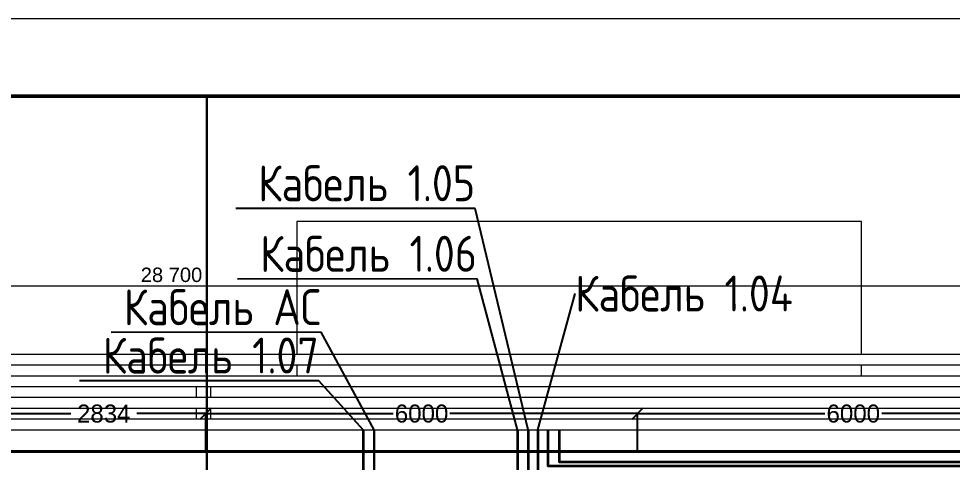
# Model space of a CAD drawing. Header units: millimetres. Extents: x 1499747 to 4341325, y -28481 to 441852.
# Drawn here: x 2710897 to 2723872, y 204284 to 210452 of the extents above; entities that cross this region are included whole.
import ezdxf
from ezdxf import colors
from ezdxf.entities.mleader import LeaderData, LeaderLine
from ezdxf.enums import TextEntityAlignment as Align
from ezdxf.math import Vec2, Vec3
from ezdxf.xclip import XClip

# ---------------------------------------------------------------- set-up
doc = ezdxf.new("R2010")
doc.units = ezdxf.units.MM
doc.header["$MEASUREMENT"] = 0
doc.header["$XCLIPFRAME"] = 0
doc.layers.add('0_ANNOT_Dimensions', color=7, linetype='Continuous')
for name, color, linetype, lineweight in [('1 Фасад_42_Конструктив - Стены Ненесущие Газоблок_Ном._пера__1_Ном._пера__7', 7, 'Continuous', 18), ('1 Фасад_42_Конструктив - Стены Ненесущие Газоблок_Ном._пера__87_Ном._пера__251', 250, 'Continuous', 18), ('1 Фасад_42_Парапет_Ном._пера__20_Ном._пера__1', 1, 'Continuous', 18), ('1 Фасад_42_Размер - Общий_Ном._пера__1_Ном._пера__7', 7, 'Continuous', 18), ('1 Фасад_42_Ребра Навес_Ном._пера__1_Ном._пера__7', 7, 'Continuous', 18), ('Кабель 2x4mm', 200, 'Continuous', 30), ('Кабель 2х10mm', 230, 'Continuous', 30), ('Кабель 2х6 mm', 150, 'Continuous', 30), ('ТП', 250, 'Continuous', 30)]:
    doc.layers.add(name, color=color, linetype=linetype, lineweight=lineweight)
doc.styles.add('ISOCPEUR_4', font='isocpeur.ttf', dxfattribs={"width": 0.85, "height": 250})
doc.styles.add('СГЕНЕРИР_СТИЛЬ_2', font='arial.ttf')
doc.styles.add('СПДС', font='isocpeur.ttf', dxfattribs={"width": 0.9})
doc.dimstyles.get("Standard").update_dxf_attribs({"dimtxt": 0.18, "dimasz": 0.18, "dimexe": 0.18, "dimexo": 0.0625, "dimgap": 0.09, "dimtad": 0, "dimtih": 1, "dimtoh": 1, "dimdec": 4, "dimzin": 0, "dimdsep": 46, "dimtxsty": 'Standard', "dimcen": 0.09, "dimadec": 0, "dimazin": 0, "dimtfac": 1, "dimtdec": 4, "dimtofl": 0, "dimtmove": 0, "dimatfit": 3, "dimfxl": 1, "dimtolj": 1, "dimtzin": 0, "dimarcsym": 0})

# ---------------------------------------------------------------- blocks, each defined once
blk = doc.blocks.new('Чертеж_5_42', base_point=(1557140, 9891))
at = {"layer": '1 Фасад_42_Конструктив - Стены Ненесущие Газоблок_Ном._пера__1_Ном._пера__7', "color": 252, "linetype": 'Continuous', "true_color": 0x939598}
for p, q in [((1528890, 58241), (1521041, 58241)), ((1521041, 58241), (1521041, 56391)), ((1528890, 56391), (1528890, 58241)), ((1521041, 56241), (1521041, 56091)), ((1528890, 56091), (1528890, 56241))]:
    blk.add_line(p, q, dxfattribs=at)
at = {"layer": '1 Фасад_42_Конструктив - Стены Ненесущие Газоблок_Ном._пера__87_Ном._пера__251', "color": 252, "linetype": 'Continuous', "true_color": 0x939598}
for p, q in [((1519640, 55941), (1519640, 55791)), ((1519841, 55941), (1519841, 55791)), ((1519640, 55641), (1519640, 55491)), ((1519841, 55641), (1519841, 55491))]:
    blk.add_line(p, q, dxfattribs=at)
at = {"layer": '1 Фасад_42_Парапет_Ном._пера__20_Ном._пера__1', "color": 252, "linetype": 'Continuous', "true_color": 0x939598}
blk.add_line((1504941, 55341), (1533642, 55341), dxfattribs=at)
at = {"layer": '1 Фасад_42_Размер - Общий_Ном._пера__1_Ном._пера__7', "color": 252, "linetype": 'Continuous', "true_color": 0x939598}
blk.add_line((1504941, 57343), (1533642, 57343), dxfattribs=at)
at = {"layer": '1 Фасад_42_Ребра Навес_Ном._пера__1_Ном._пера__7', "color": 252, "linetype": 'Continuous', "true_color": 0x939598}
for p, q in [((1538033, 56391), (1504940, 56391)), ((1537414, 56241), (1504940, 56241)), ((1536795, 56091), (1504940, 56091)), ((1536176, 55941), (1504940, 55941)), ((1535557, 55791), (1504940, 55791)), ((1534938, 55641), (1504940, 55641)), ((1534319, 55491), (1504940, 55491))]:
    blk.add_line(p, q, dxfattribs=at)
at = {"layer": '1 Фасад_42_Размер - Общий_Ном._пера__1_Ном._пера__7', "color": 252, "linetype": 'Continuous', "true_color": 0x939598, "insert": (1518872, 57395), "char_height": 200, "attachment_point": 7, "style": 'СГЕНЕРИР_СТИЛЬ_2'}
blk.add_mtext('\\A1;{\\pql;\\fArial|b0|i0|c204|p0;\\W1.000000;28 700}', dxfattribs=at)
blk = doc.blocks.new('_Oblique')
at = {"color": 0, "linetype": 'ByBlock', "lineweight": -2}
blk.add_line((-0.5, -0.5), (0.5, 0.5), dxfattribs=at)
blk = doc.blocks.new('*D529')
at = {"layer": '0_ANNOT_Dimensions', "color": 0, "lineweight": -2, "transparency": 16777216}
for p, q in [((2710662, 204434), (2710662, 204961)), ((2710662, 204961), (2711620, 204961)), ((2713496, 204961), (2712537, 204961)), ((2713496, 204434), (2713496, 204961))]:
    blk.add_line(p, q, dxfattribs=at)
at = {"layer": 'Defpoints', "color": 0, "lineweight": 30, "transparency": 16777216}
for p in [(2713496, 204961), (2710662, 204434), (2713496, 204434)]:
    blk.add_point(p, dxfattribs=at)
at = {"layer": '0_ANNOT_Dimensions', "color": 0, "lineweight": -2, "transparency": 16777216, "xscale": 150, "yscale": 150, "zscale": 150, "rotation": 180}
blk.add_blockref('_Oblique', (2710662, 204961), dxfattribs=at)
at = {"layer": '0_ANNOT_Dimensions', "color": 0, "lineweight": -2, "transparency": 16777216, "xscale": 150, "yscale": 150, "zscale": 150}
blk.add_blockref('_Oblique', (2713496, 204961), dxfattribs=at)
at = {"layer": '0_ANNOT_Dimensions', "color": 0, "lineweight": 25, "transparency": 16777216, "insert": (2712079, 204961), "char_height": 250, "attachment_point": 5}
blk.add_mtext('\\A1;2834', dxfattribs=at)
blk = doc.blocks.new('*D530')
at = {"layer": '0_ANNOT_Dimensions', "color": 0, "lineweight": -2, "transparency": 16777216}
for p, q in [((2713496, 204434), (2713496, 204961)), ((2713496, 204961), (2716100, 204961)), ((2719496, 204961), (2716891, 204961)), ((2719496, 204434), (2719496, 204961))]:
    blk.add_line(p, q, dxfattribs=at)
at = {"layer": 'Defpoints', "color": 0, "lineweight": 30, "transparency": 16777216}
for p in [(2719496, 204961), (2713496, 204434), (2719496, 204434)]:
    blk.add_point(p, dxfattribs=at)
at = {"layer": '0_ANNOT_Dimensions', "color": 0, "lineweight": -2, "transparency": 16777216, "xscale": 150, "yscale": 150, "zscale": 150, "rotation": 180}
blk.add_blockref('_Oblique', (2713496, 204961), dxfattribs=at)
at = {"layer": '0_ANNOT_Dimensions', "color": 0, "lineweight": -2, "transparency": 16777216, "xscale": 150, "yscale": 150, "zscale": 150}
blk.add_blockref('_Oblique', (2719496, 204961), dxfattribs=at)
at = {"layer": '0_ANNOT_Dimensions', "color": 0, "lineweight": 25, "transparency": 16777216, "insert": (2716496, 204961), "char_height": 250, "attachment_point": 5}
blk.add_mtext('\\A1;6000', dxfattribs=at)
blk = doc.blocks.new('*D531')
at = {"layer": '0_ANNOT_Dimensions', "color": 0, "lineweight": -2, "transparency": 16777216}
for p, q in [((2719496, 204434), (2719496, 204961)), ((2719496, 204961), (2722100, 204961)), ((2725496, 204961), (2722891, 204961)), ((2725496, 204434), (2725496, 204961))]:
    blk.add_line(p, q, dxfattribs=at)
at = {"layer": 'Defpoints', "color": 0, "lineweight": 30, "transparency": 16777216}
for p in [(2725496, 204961), (2719496, 204434), (2725496, 204434)]:
    blk.add_point(p, dxfattribs=at)
at = {"layer": '0_ANNOT_Dimensions', "color": 0, "lineweight": -2, "transparency": 16777216, "xscale": 150, "yscale": 150, "zscale": 150, "rotation": 180}
blk.add_blockref('_Oblique', (2719496, 204961), dxfattribs=at)
at = {"layer": '0_ANNOT_Dimensions', "color": 0, "lineweight": -2, "transparency": 16777216, "xscale": 150, "yscale": 150, "zscale": 150}
blk.add_blockref('_Oblique', (2725496, 204961), dxfattribs=at)
at = {"layer": '0_ANNOT_Dimensions', "color": 0, "lineweight": 25, "transparency": 16777216, "insert": (2722496, 204961), "char_height": 250, "attachment_point": 5}
blk.add_mtext('\\A1;6000', dxfattribs=at)
blk = doc.blocks.new('*U32')
at = {"lineweight": 0}
blk.add_lwpolyline([(-415, -5), (5, -5), (5, 292), (-415, 292)], close=True, dxfattribs=at)
at = {"color": 0, "linetype": 'Continuous', "lineweight": 50}
blk.add_lwpolyline([(-395, 287), (0, 287), (0, 0), (-395, 0)], close=True, dxfattribs=at)
at = {"style": 'СПДС'}
for tag, p in [('ШИФР_ПРОЕКТА_ЛИСТ2', (-65, 7.5)), ('ЛИСТ_второй', (-5, 5))]:
    blk.add_attdef(tag, text='', height=2.5, dxfattribs=at).set_placement(p, align=Align.MIDDLE_CENTER)

msp = doc.modelspace()

# ---------------------------------------------------------------- block references
at = {"layer": 'Кабель 2х6 mm', "lineweight": 35}
ref = msp.add_blockref('Чертеж_5_42', (2750861.6, 159284.4), dxfattribs=at)
XClip(ref).set_block_clipping_path([(1496000, -1299.0576434789), (1580000, 60181.6414690267)])

# ---------------------------------------------------------------- next in the draw order: linework, layer by layer
at = {"layer": 'Кабель 2x4mm', "color": 30, "lineweight": 30, "true_color": 0xf26722}
msp.add_lwpolyline([(2715835.2, 204734.3), (2715835.2, 163999.5), (2750861.6, 163999.5), (2750861.6, 159544.1)], dxfattribs=at)
at = {"layer": 'Кабель 2x4mm', "lineweight": 35}
for points in [[(2717979.4, 204734.3), (2717979.4, 195491.1), (2720023.3, 195491.1), (2720023.3, 195412.7)], [(2718111.4, 204734.3), (2718111.4, 195625.1), (2720225.2, 195625.1), (2720225.2, 195414.4)]]:
    msp.add_lwpolyline(points, dxfattribs=at)
at = {"layer": 'Кабель 2х10mm', "lineweight": 35}
msp.add_lwpolyline([(2715683.9, 204734.3), (2715683.9, 169227.6), (2713976.1, 169227.6), (2713927.3, 169404.4)], dxfattribs=at)
at = {"layer": 'Кабель 2х6 mm', "color": 18, "lineweight": 30, "true_color": 0x000000}
msp.add_lwpolyline([(2713511, 150670.4), (2713511, 209377)], dxfattribs=at)
at = {"layer": 'Кабель 2х6 mm', "lineweight": 35}
for points in [[(2732411.6, 202384.4), (2732411.6, 205550.3), (2727372.2, 204285.9), (2718411.2, 204285.9), (2718411.2, 204734.3)], [(2718250.2, 204734.3), (2718250.2, 204234.4), (2727372.2, 204234.4), (2732345.8, 205468.4), (2732345.8, 202275.9)], [(2717831, 204734.3), (2717831, 179215.8), (2722268.2, 179215.8), (2722268.2, 180014.7), (2722441.6, 180223.8)]]:
    msp.add_lwpolyline(points, dxfattribs=at)
at = {"layer": 'Кабель 2х6 mm', "color": 244, "lineweight": 40, "true_color": 0x991b1e}
msp.add_lwpolyline([(2710661.6, 204434.4), (2713495.5, 204434.4)], dxfattribs=at)
at = {"layer": 'Кабель 2х6 mm', "color": 11, "lineweight": 40, "true_color": 0xf27172}
msp.add_lwpolyline([(2713495.5, 204434.4), (2719495.5, 204434.4)], dxfattribs=at)
at = {"layer": 'Кабель 2х6 mm', "color": 116, "lineweight": 40, "true_color": 0x136734}
msp.add_lwpolyline([(2719495.5, 204434.4), (2725495.5, 204434.4)], dxfattribs=at)

# ---------------------------------------------------------------- next in the draw order: block references
at = {"lineweight": 0, "xscale": 215.0767254341117, "yscale": 215.0767254341117, "zscale": 215.0767254341117}
msp.add_blockref('*U32', (2773783.6, 147650), dxfattribs=at)

# ---------------------------------------------------------------- next in the draw order: dimensions: what is measured, and where the dimension line sits
at = {"layer": '0_ANNOT_Dimensions', "lineweight": 25}
for base, p1, p2, picture, middle in [((2713495.5, 204961), (2710661.6, 204434.4), (2713495.5, 204434.4), '*D529', (2712078.6, 204961)), ((2719495.5, 204961), (2713495.5, 204434.4), (2719495.5, 204434.4), '*D530', (2716495.5, 204961)), ((2725495.5, 204961), (2719495.5, 204434.4), (2725495.5, 204434.4), '*D531', (2722495.5, 204961))]:
    dim = msp.add_linear_dim(base=base, p1=p1, p2=p2, dimstyle='Standard', override={"dimtxt": 250, "dimasz": 150, "dimdec": 0, "dimblk1": 'Oblique', "dimblk2": 'Oblique', "dimsah": 1}, dxfattribs=at)
    dim.commit()
    dim.dimension.update_dxf_attribs({"geometry": picture, "text_midpoint": middle})

# ---------------------------------------------------------------- next in the draw order: leaders
at = {"layer": 'ТП', "lineweight": 30}
ml = msp.add_multileader_mtext('Standard', dxfattribs=at)
ml.set_content('Кабель 1.05', color=256, style='ISOCPEUR_4')
ml.set_leader_properties()
ml.build(insert=Vec2(0, 0))
ml.multileader.update_dxf_attribs({"text_right_attachment_type": 6, "dogleg_length": 0.36, "arrow_head_size": 0.18})
ctx = ml.context
ctx.base_point, ctx.char_height, ctx.arrow_head_size, ctx.landing_gap_size, ctx.plane_origin, ctx.plane_x_axis, ctx.plane_y_axis = Vec3(2714265.3, 208163), 500, 0.18, 0.09, Vec3(2733850, 205375.6), Vec3(0.9999998, 0.0006835), Vec3(-0.0006835, 0.9999998)
ctx.right_attachment, ctx.text_align_type = 6, 2
notes = []
notes.append((ctx, [(1, (1, 1, 0), (2717240.7, 207815), (-0.9999998, -0.0006835), 0.00000000013, [(0, [(2717979.4, 204734.3)], 0, [])])]))
ctx.mtext.insert, ctx.mtext.text_direction, ctx.mtext.rotation, ctx.mtext.width, ctx.mtext.alignment, ctx.mtext.flow_direction = Vec3(2717240.2, 208415), Vec3(0.9999998, 0.0006835), 0.0006835, 3333.241, 3, 5
ml = msp.add_multileader_mtext('Standard', dxfattribs=at)
ml.set_content('Кабель 1.06', color=256, style='ISOCPEUR_4')
ml.set_leader_properties()
ml.build(insert=Vec2(0, 0))
ml.multileader.update_dxf_attribs({"text_right_attachment_type": 6, "dogleg_length": 0.36, "arrow_head_size": 0.18})
ctx = ml.context
ctx.base_point, ctx.char_height, ctx.arrow_head_size, ctx.landing_gap_size, ctx.plane_origin, ctx.plane_x_axis, ctx.plane_y_axis = Vec3(2714291.1, 207182.4), 500, 0.18, 0.09, Vec3(2728780.1, 205602.1), Vec3(0.9999998, 0.0006835), Vec3(-0.0006835, 0.9999998)
ctx.right_attachment, ctx.text_align_type = 6, 2
notes.append((ctx, [(1, (1, 1, 0), (2717266.5, 206834.4), (-0.9999998, -0.0006835), 0.00000000013, [(0, [(2717831, 204734.3)], 0, [])])]))
ctx.mtext.insert, ctx.mtext.text_direction, ctx.mtext.rotation, ctx.mtext.width, ctx.mtext.alignment, ctx.mtext.flow_direction = Vec3(2717266, 207434.4), Vec3(0.9999998, 0.0006835), 0.0006835, 3333.241, 3, 5
ml = msp.add_multileader_mtext('Standard', dxfattribs=at)
ml.set_content('Кабель 1.04', color=256, style='ISOCPEUR_4')
ml.set_leader_properties()
ml.build(insert=Vec2(0, 0))
ml.multileader.update_dxf_attribs({"text_right_attachment_type": 6, "dogleg_length": 0.36, "arrow_head_size": 0.18})
ctx = ml.context
ctx.base_point, ctx.char_height, ctx.arrow_head_size, ctx.landing_gap_size, ctx.plane_origin, ctx.plane_x_axis, ctx.plane_y_axis = Vec3(2718629.8, 206629.8), 500, 0.18, 0.09, Vec3(2731084.5, 205804.9), Vec3(0.9999998, 0.0006835), Vec3(-0.0006835, 0.9999998)
ctx.right_attachment = 6
notes.append((ctx, [(0, (1, 1, 0), (2718629.8, 206629.8), (0.9999998, 0.0006835), 0.00000000013, [(0, [(2718111.4, 204734.3)], 0, [])])]))
ctx.mtext.insert, ctx.mtext.text_direction, ctx.mtext.rotation, ctx.mtext.width, ctx.mtext.flow_direction = Vec3(2718629.7, 206879.8), Vec3(0.9999998, 0.0006835), 0.0006835, 3333.241, 5
ml = msp.add_multileader_mtext('Standard', dxfattribs=at)
ml.set_content('Кабель АС', color=256, style='ISOCPEUR_4')
ml.set_leader_properties()
ml.build(insert=Vec2(0, 0))
ml.multileader.update_dxf_attribs({"text_right_attachment_type": 6, "dogleg_length": 0.36, "arrow_head_size": 0.18})
ctx = ml.context
ctx.base_point, ctx.char_height, ctx.arrow_head_size, ctx.landing_gap_size, ctx.plane_origin, ctx.plane_x_axis, ctx.plane_y_axis = Vec3(2712382.1, 206440.4), 500, 0.18, 0.09, Vec3(2724724.7, 204502.7), Vec3(0.9999998, 0.0006835), Vec3(-0.0006835, 0.9999998)
ctx.right_attachment, ctx.text_align_type = 6, 2
notes.append((ctx, [(1, (1, 1, 0), (2715102.5, 206092.2), (-0.9999998, -0.0006835), 0.00000000013, [(0, [(2715835.2, 204734.3)], 0, [])])]))
ctx.mtext.insert, ctx.mtext.text_direction, ctx.mtext.rotation, ctx.mtext.width, ctx.mtext.alignment, ctx.mtext.flow_direction = Vec3(2715102, 206692.2), Vec3(0.9999998, 0.0006835), 0.0006835, 3333.241, 3, 5
ml = msp.add_multileader_mtext('Standard', dxfattribs=at)
ml.set_content('Кабель 1.07', color=256, style='ISOCPEUR_4')
ml.set_leader_properties()
ml.build(insert=Vec2(0, 0))
ml.multileader.update_dxf_attribs({"text_right_attachment_type": 6, "dogleg_length": 0.36, "arrow_head_size": 0.18})
ctx = ml.context
ctx.base_point, ctx.char_height, ctx.arrow_head_size, ctx.landing_gap_size, ctx.plane_origin, ctx.plane_x_axis, ctx.plane_y_axis = Vec3(2712092.7, 205767.6), 500, 0.18, 0.09, Vec3(2724846.8, 204203.7), Vec3(0.9999998, 0.0006835), Vec3(-0.0006835, 0.9999998)
ctx.right_attachment, ctx.text_align_type = 6, 2
notes.append((ctx, [(1, (1, 1, 0), (2715068.2, 205419.6), (-0.9999998, -0.0006835), 0.00000000013, [(0, [(2715683.9, 204734.3)], 0, [])])]))
ctx.mtext.insert, ctx.mtext.text_direction, ctx.mtext.rotation, ctx.mtext.width, ctx.mtext.alignment, ctx.mtext.flow_direction = Vec3(2715067.7, 206019.6), Vec3(0.9999998, 0.0006835), 0.0006835, 3333.241, 3, 5
for ctx, leaders in notes:
    for number, flags, end, landing, length, lines in leaders:
        leader = LeaderData()
        leader.index, (leader.has_last_leader_line, leader.has_dogleg_vector, leader.attachment_direction) = number, flags
        leader.last_leader_point, leader.dogleg_vector, leader.dogleg_length = Vec3(end), Vec3(landing), length
        for number, points, colour, breaks in lines:
            line = LeaderLine()
            line.index, line.vertices, line.color, line.breaks = number, Vec3.list(points), colors.encode_raw_color(colour), breaks
            leader.lines.append(line)
        ctx.leaders.append(leader)

doc.saveas('drawing.dxf')
